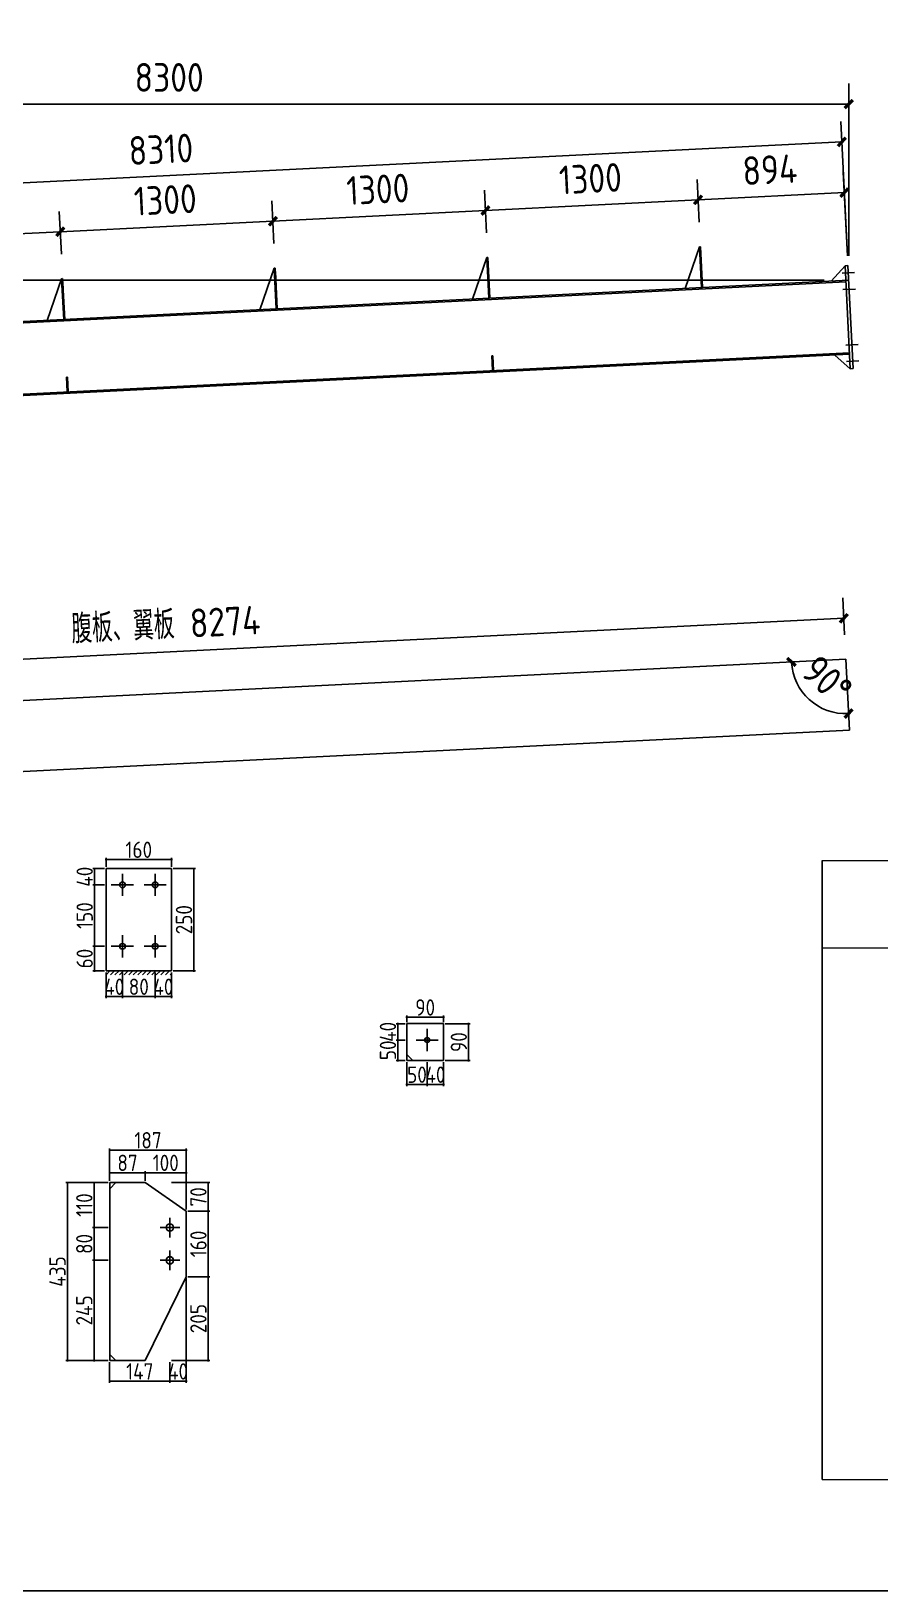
# Model space of a CAD drawing. Extents: x 102162 to 621267, y -39398 to 328893.
# Drawn here: x 422704 to 433070, y 254602 to 273649 of the extents above; entities that cross this region are included whole.
import ezdxf

# ---------------------------------------------------------------- set-up
doc = ezdxf.new("R2010")
doc.units = 0
doc.header["$LTSCALE"] = 1000
doc.header["$MEASUREMENT"] = 0
doc.layers.add('钢架', color=7, linetype='Continuous', lineweight=25)
doc.styles.get("Standard").update_dxf_attribs({"font": 'gbenor.shx', "bigfont": 'gbcbig.shx'})
doc.dimstyles.get("Standard").update_dxf_attribs({"dimscale": 100, "dimtxt": 3.5, "dimasz": 1, "dimexe": 2.5, "dimexo": 3, "dimgap": 1.5, "dimtad": 1, "dimdec": 0, "dimzin": 0, "dimdsep": 46, "dimtxsty": 'Standard', "dimblk": 'ARCHTICK', "dimcen": 0.09, "dimadec": 0, "dimazin": 0, "dimtfac": 1, "dimtdec": 0, "dimtix": 1, "dimtmove": 2, "dimatfit": 3, "dimfxl": 1, "dimtolj": 1, "dimtzin": 0, "dimarcsym": 0})

# ---------------------------------------------------------------- blocks, each defined once
blk = doc.blocks.new('_ArchTick')
at = {"color": 0, "linetype": 'ByBlock', "const_width": 0.4}
blk.add_lwpolyline([(-0.5, -0.5), (0.5, 0.5)], dxfattribs=at)
blk = doc.blocks.new('*D1694')
at = {"color": 0, "lineweight": -2}
for p, q in [((432390, 270607), (415031, 270607)), ((415281, 269777), (415281, 270607)), ((415790, 269777), (415031, 269777))]:
    blk.add_line(p, q, dxfattribs=at)
at = {"layer": 'Defpoints', "color": 0}
for p in [(415281, 270607), (432690, 270607), (416090, 269777)]:
    blk.add_point(p, dxfattribs=at)
at = {"color": 0, "lineweight": -2, "xscale": 100, "yscale": 100, "zscale": 100}
for p, rotation in [((415281, 270607), 90), ((415281, 269777), 270)]:
    blk.add_blockref('_ArchTick', p, dxfattribs=dict(at, rotation=rotation))
at = {"color": 0, "insert": (414956, 270192), "char_height": 350, "attachment_point": 5, "rotation": 90}
blk.add_mtext('\\A1;415', dxfattribs=at)
blk = doc.blocks.new('*D1663')
at = {"color": 0, "lineweight": -2}
for p, q in [((416090, 270077), (416090, 273010)), ((432690, 270907), (432690, 273010)), ((416090, 272760), (432690, 272760))]:
    blk.add_line(p, q, dxfattribs=at)
at = {"layer": 'Defpoints', "color": 0}
for p in [(432690, 272760), (432690, 270607), (416090, 269777)]:
    blk.add_point(p, dxfattribs=at)
at = {"color": 0, "lineweight": -2, "xscale": 100, "yscale": 100, "zscale": 100, "rotation": 180}
blk.add_blockref('_ArchTick', (416090, 272760), dxfattribs=at)
at = {"color": 0, "lineweight": -2, "xscale": 100, "yscale": 100, "zscale": 100}
blk.add_blockref('_ArchTick', (432690, 272760), dxfattribs=at)
at = {"color": 0, "insert": (424390, 273085), "char_height": 350, "attachment_point": 5}
blk.add_mtext('\\A1;8300', dxfattribs=at)
blk = doc.blocks.new('*D1664')
at = {"color": 0, "lineweight": -2}
for p, q in [((432675, 270906), (432593, 272547)), ((416006, 271467), (432606, 272297)), ((416075, 270076), (415993, 271717))]:
    blk.add_line(p, q, dxfattribs=at)
at = {"layer": 'Defpoints', "color": 0}
for p in [(432606, 272297), (432690, 270607), (416090, 269777)]:
    blk.add_point(p, dxfattribs=at)
at = {"color": 0, "lineweight": -2, "xscale": 100, "yscale": 100, "zscale": 100}
for p, rotation in [((432606, 272297), 2.862405226111732), ((416006, 271467), 182.8624052261118)]:
    blk.add_blockref('_ArchTick', p, dxfattribs=dict(at, rotation=rotation))
at = {"color": 0, "insert": (424289, 272207), "char_height": 350, "attachment_point": 5, "rotation": 2.8624}
blk.add_mtext('\\A1;8310', dxfattribs=at)
blk = doc.blocks.new('*D1697')
at = {"color": 0, "lineweight": -2}
for p, q in [((423073, 270927), (423047, 271449)), ((420477, 270797), (420451, 271319)), ((420463, 271070), (423060, 271200))]:
    blk.add_line(p, q, dxfattribs=at)
at = {"layer": 'Defpoints', "color": 0}
for p in [(423060, 271200), (420492, 270497), (423088, 270627)]:
    blk.add_point(p, dxfattribs=at)
at = {"color": 0, "lineweight": -2, "xscale": 100, "yscale": 100, "zscale": 100}
for p, rotation in [((423060, 271200), 2.862405226257479), ((420463, 271070), 182.8624052262575)]:
    blk.add_blockref('_ArchTick', p, dxfattribs=dict(at, rotation=rotation))
at = {"color": 0, "insert": (421745, 271459), "char_height": 350, "attachment_point": 5, "rotation": 2.8624}
blk.add_mtext('\\A1;1300', dxfattribs=at)
blk = doc.blocks.new('*D1698')
at = {"color": 0, "lineweight": -2}
for p, q in [((423073, 270927), (423047, 271449)), ((425670, 271057), (425644, 271579)), ((423060, 271200), (425657, 271329))]:
    blk.add_line(p, q, dxfattribs=at)
at = {"layer": 'Defpoints', "color": 0}
for p in [(425657, 271329), (425685, 270757), (423088, 270627)]:
    blk.add_point(p, dxfattribs=at)
at = {"color": 0, "lineweight": -2, "xscale": 100, "yscale": 100, "zscale": 100}
for p, rotation in [((423060, 271200), 182.8624052262575), ((425657, 271329), 2.862405226257479)]:
    blk.add_blockref('_ArchTick', p, dxfattribs=dict(at, rotation=rotation))
at = {"color": 0, "insert": (424342, 271589), "char_height": 350, "attachment_point": 5, "rotation": 2.8624}
blk.add_mtext('\\A1;1300', dxfattribs=at)
blk = doc.blocks.new('*D1699')
at = {"color": 0, "lineweight": -2}
for p, q in [((428267, 271186), (428241, 271709)), ((425670, 271057), (425644, 271579)), ((425657, 271329), (428253, 271459))]:
    blk.add_line(p, q, dxfattribs=at)
at = {"layer": 'Defpoints', "color": 0}
for p in [(428253, 271459), (428282, 270887), (425685, 270757)]:
    blk.add_point(p, dxfattribs=at)
at = {"color": 0, "lineweight": -2, "xscale": 100, "yscale": 100, "zscale": 100}
for p, rotation in [((428253, 271459), 2.862405226257479), ((425657, 271329), 182.8624052262575)]:
    blk.add_blockref('_ArchTick', p, dxfattribs=dict(at, rotation=rotation))
at = {"color": 0, "insert": (426939, 271719), "char_height": 350, "attachment_point": 5, "rotation": 2.8624}
blk.add_mtext('\\A1;1300', dxfattribs=at)
blk = doc.blocks.new('*D1700')
at = {"color": 0, "lineweight": -2}
for p, q in [((430864, 271316), (430838, 271839)), ((428267, 271186), (428241, 271709)), ((428253, 271459), (430850, 271589))]:
    blk.add_line(p, q, dxfattribs=at)
at = {"layer": 'Defpoints', "color": 0}
for p in [(430850, 271589), (428282, 270887), (430879, 271017)]:
    blk.add_point(p, dxfattribs=at)
at = {"color": 0, "lineweight": -2, "xscale": 100, "yscale": 100, "zscale": 100}
for p, rotation in [((430850, 271589), 2.862405226257479), ((428253, 271459), 182.8624052262575)]:
    blk.add_blockref('_ArchTick', p, dxfattribs=dict(at, rotation=rotation))
at = {"color": 0, "insert": (429535, 271849), "char_height": 350, "attachment_point": 5, "rotation": 2.8624}
blk.add_mtext('\\A1;1300', dxfattribs=at)
blk = doc.blocks.new('*D1701')
at = {"color": 0, "lineweight": -2}
for p, q in [((430864, 271316), (430838, 271839)), ((432675, 270906), (432624, 271928)), ((430850, 271589), (432637, 271678))]:
    blk.add_line(p, q, dxfattribs=at)
at = {"layer": 'Defpoints', "color": 0}
for p in [(432637, 271678), (430879, 271017), (432690, 270607)]:
    blk.add_point(p, dxfattribs=at)
at = {"color": 0, "lineweight": -2, "xscale": 100, "yscale": 100, "zscale": 100}
for p, rotation in [((430850, 271589), 182.8624052262575), ((432637, 271678), 2.862405226257479)]:
    blk.add_blockref('_ArchTick', p, dxfattribs=dict(at, rotation=rotation))
at = {"color": 0, "insert": (431727, 271958), "char_height": 350, "attachment_point": 5, "rotation": 2.8624}
blk.add_mtext('\\A1;894', dxfattribs=at)
blk = doc.blocks.new('*D1702')
at = {"color": 0, "lineweight": -2}
for p, q in [((432640, 266279), (432618, 266729)), ((416102, 265653), (432630, 266479)), ((416112, 265452), (416089, 265902))]:
    blk.add_line(p, q, dxfattribs=at)
at = {"layer": 'Defpoints', "color": 0}
for p in [(432630, 266479), (432655, 265979), (416127, 265153)]:
    blk.add_point(p, dxfattribs=at)
at = {"color": 0, "lineweight": -2, "xscale": 100, "yscale": 100, "zscale": 100}
for p, rotation in [((432630, 266479), 2.86240522611191), ((416102, 265653), 182.8624052261119)]:
    blk.add_blockref('_ArchTick', p, dxfattribs=dict(at, rotation=rotation))
at = {"color": 0, "insert": (424349, 266402), "char_height": 350, "attachment_point": 5, "rotation": 2.8624}
blk.add_mtext('\\A1;腹板、翼板 8274', dxfattribs=at)
blk = doc.blocks.new('*D1704')
at = {"color": 0, "lineweight": -2}
blk.add_arc((416127, 265153), 759, 272.8624, 2.8624, dxfattribs=at)
at = {"layer": 'Defpoints', "color": 0}
for p in [(432655, 265979), (416127, 265153), (416127, 265153), (416539, 264515), (416170, 264286)]:
    blk.add_point(p, dxfattribs=at)
at = {"color": 0, "lineweight": -2, "xscale": 100, "yscale": 100, "zscale": 100}
for p, rotation in [((416885, 265191), 92.86240522611183), ((416165, 264394), 182.8624052261123)]:
    blk.add_blockref('_ArchTick', p, dxfattribs=dict(at, rotation=rotation))
at = {"color": 0, "insert": (416449, 264861), "char_height": 350, "attachment_point": 5, "rotation": 47.8624}
blk.add_mtext('\\A1;90°', dxfattribs=at)
blk = doc.blocks.new('*D1705')
at = {"color": 0, "lineweight": -2}
blk.add_arc((432655, 265979), 665, 182.8624, 272.8624, dxfattribs=at)
at = {"layer": 'Defpoints', "color": 0}
for p in [(432655, 265979), (432655, 265979), (432096, 265618), (416127, 265153), (432698, 265112)]:
    blk.add_point(p, dxfattribs=at)
at = {"color": 0, "lineweight": -2, "xscale": 100, "yscale": 100, "zscale": 100}
for p, rotation in [((431991, 265946), 92.86240522611186), ((432688, 265315), 2.862405226109512)]:
    blk.add_blockref('_ArchTick', p, dxfattribs=dict(at, rotation=rotation))
at = {"color": 0, "insert": (432427, 265727), "char_height": 350, "attachment_point": 5, "rotation": 317.8624}
blk.add_mtext('\\A1;90°', dxfattribs=at)
blk = doc.blocks.new('*D1716')
at = {"color": 0, "lineweight": -2}
for p, q in [((427292, 261058), (427292, 260765)), ((427542, 261058), (427542, 260765)), ((427282, 260785), (427552, 260785))]:
    blk.add_line(p, q, dxfattribs=at)
at = {"layer": 'Defpoints', "color": 0}
for p in [(427292, 261078), (427542, 261078), (427542, 260785)]:
    blk.add_point(p, dxfattribs=at)
at = {"color": 0, "lineweight": -2, "xscale": 10, "yscale": 10, "zscale": 10, "rotation": 180}
blk.add_blockref('_ArchTick', (427292, 260785), dxfattribs=at)
at = {"color": 0, "lineweight": -2, "xscale": 10, "yscale": 10, "zscale": 10}
blk.add_blockref('_ArchTick', (427542, 260785), dxfattribs=at)
at = {"color": 0, "insert": (427417, 260905), "char_height": 200, "attachment_point": 5}
blk.add_mtext('\\A1;50', dxfattribs=at)
blk = doc.blocks.new('*D1717')
at = {"color": 0, "lineweight": -2}
for p, q in [((427542, 261058), (427542, 260765)), ((427742, 261058), (427742, 260765)), ((427542, 260785), (427532, 260785)), ((427542, 260785), (427742, 260785)), ((427742, 260785), (427752, 260785))]:
    blk.add_line(p, q, dxfattribs=at)
at = {"layer": 'Defpoints', "color": 0}
for p in [(427542, 261078), (427742, 261078), (427742, 260785)]:
    blk.add_point(p, dxfattribs=at)
at = {"color": 0, "lineweight": -2, "xscale": 10, "yscale": 10, "zscale": 10}
blk.add_blockref('_ArchTick', (427542, 260785), dxfattribs=at)
at = {"color": 0, "lineweight": -2, "xscale": 10, "yscale": 10, "zscale": 10, "rotation": 180}
blk.add_blockref('_ArchTick', (427742, 260785), dxfattribs=at)
at = {"color": 0, "insert": (427642, 260905), "char_height": 200, "attachment_point": 5}
blk.add_mtext('\\A1;40', dxfattribs=at)
blk = doc.blocks.new('*D1683')
at = {"color": 0, "lineweight": -2}
for p, q in [((427182, 261068), (427182, 261338)), ((427272, 261328), (427162, 261328)), ((427272, 261078), (427162, 261078))]:
    blk.add_line(p, q, dxfattribs=at)
at = {"layer": 'Defpoints', "color": 0}
for p in [(427182, 261328), (427292, 261328), (427292, 261078)]:
    blk.add_point(p, dxfattribs=at)
at = {"color": 0, "lineweight": -2, "xscale": 10, "yscale": 10, "zscale": 10}
for p, rotation in [((427182, 261328), 90), ((427182, 261078), 270)]:
    blk.add_blockref('_ArchTick', p, dxfattribs=dict(at, rotation=rotation))
at = {"color": 0, "insert": (427062, 261203), "char_height": 200, "attachment_point": 5, "rotation": 90}
blk.add_mtext('\\A1;50', dxfattribs=at)
blk = doc.blocks.new('*D1718')
at = {"color": 0, "lineweight": -2}
for p, q in [((427272, 261528), (427162, 261528)), ((427182, 261528), (427182, 261538)), ((427182, 261328), (427182, 261528)), ((427272, 261328), (427162, 261328)), ((427182, 261328), (427182, 261318))]:
    blk.add_line(p, q, dxfattribs=at)
at = {"layer": 'Defpoints', "color": 0}
for p in [(427182, 261528), (427292, 261528), (427292, 261328)]:
    blk.add_point(p, dxfattribs=at)
at = {"color": 0, "lineweight": -2, "xscale": 10, "yscale": 10, "zscale": 10}
for p, rotation in [((427182, 261528), 270), ((427182, 261328), 90)]:
    blk.add_blockref('_ArchTick', p, dxfattribs=dict(at, rotation=rotation))
at = {"color": 0, "insert": (427062, 261428), "char_height": 200, "attachment_point": 5, "rotation": 90}
blk.add_mtext('\\A1;40', dxfattribs=at)
blk = doc.blocks.new('*D1719')
at = {"color": 0, "lineweight": -2}
for p, q in [((427282, 261606), (427752, 261606)), ((427292, 261548), (427292, 261626)), ((427742, 261548), (427742, 261626))]:
    blk.add_line(p, q, dxfattribs=at)
at = {"layer": 'Defpoints', "color": 0}
for p in [(427292, 261528), (427742, 261606), (427742, 261528)]:
    blk.add_point(p, dxfattribs=at)
at = {"color": 0, "lineweight": -2, "xscale": 10, "yscale": 10, "zscale": 10, "rotation": 180}
blk.add_blockref('_ArchTick', (427292, 261606), dxfattribs=at)
at = {"color": 0, "lineweight": -2, "xscale": 10, "yscale": 10, "zscale": 10}
blk.add_blockref('_ArchTick', (427742, 261606), dxfattribs=at)
at = {"color": 0, "insert": (427517, 261726), "char_height": 200, "attachment_point": 5}
blk.add_mtext('\\A1;90', dxfattribs=at)
blk = doc.blocks.new('*D1720')
at = {"color": 0, "lineweight": -2}
for p, q in [((427762, 261528), (428068, 261528)), ((428048, 261068), (428048, 261538)), ((427762, 261078), (428068, 261078))]:
    blk.add_line(p, q, dxfattribs=at)
at = {"layer": 'Defpoints', "color": 0}
for p in [(427742, 261528), (428048, 261528), (427742, 261078)]:
    blk.add_point(p, dxfattribs=at)
at = {"color": 0, "lineweight": -2, "xscale": 10, "yscale": 10, "zscale": 10}
for p, rotation in [((428048, 261528), 90), ((428048, 261078), 270)]:
    blk.add_blockref('_ArchTick', p, dxfattribs=dict(at, rotation=rotation))
at = {"color": 0, "insert": (427928, 261303), "char_height": 200, "attachment_point": 5, "rotation": 90}
blk.add_mtext('\\A1;90', dxfattribs=at)
blk = doc.blocks.new('*D1721')
at = {"color": 0, "lineweight": -2}
for p, q in [((423619, 262153), (423619, 261839)), ((423819, 262153), (423819, 261839)), ((423619, 261859), (423609, 261859)), ((423619, 261859), (423819, 261859)), ((423819, 261859), (423829, 261859))]:
    blk.add_line(p, q, dxfattribs=at)
at = {"layer": 'Defpoints', "color": 0}
for p in [(423619, 262173), (423819, 262173), (423819, 261859)]:
    blk.add_point(p, dxfattribs=at)
at = {"color": 0, "lineweight": -2, "xscale": 10, "yscale": 10, "zscale": 10}
blk.add_blockref('_ArchTick', (423619, 261859), dxfattribs=at)
at = {"color": 0, "lineweight": -2, "xscale": 10, "yscale": 10, "zscale": 10, "rotation": 180}
blk.add_blockref('_ArchTick', (423819, 261859), dxfattribs=at)
at = {"color": 0, "insert": (423719, 261979), "char_height": 200, "attachment_point": 5}
blk.add_mtext('\\A1;40', dxfattribs=at)
blk = doc.blocks.new('*D1684')
at = {"color": 0, "lineweight": -2}
for p, q in [((423819, 262153), (423819, 261839)), ((424219, 262153), (424219, 261839)), ((423809, 261859), (424229, 261859))]:
    blk.add_line(p, q, dxfattribs=at)
at = {"layer": 'Defpoints', "color": 0}
for p in [(423819, 262173), (424219, 262173), (424219, 261859)]:
    blk.add_point(p, dxfattribs=at)
at = {"color": 0, "lineweight": -2, "xscale": 10, "yscale": 10, "zscale": 10, "rotation": 180}
blk.add_blockref('_ArchTick', (423819, 261859), dxfattribs=at)
at = {"color": 0, "lineweight": -2, "xscale": 10, "yscale": 10, "zscale": 10}
blk.add_blockref('_ArchTick', (424219, 261859), dxfattribs=at)
at = {"color": 0, "insert": (424019, 261979), "char_height": 200, "attachment_point": 5}
blk.add_mtext('\\A1;80', dxfattribs=at)
blk = doc.blocks.new('*D1685')
at = {"color": 0, "lineweight": -2}
for p, q in [((424219, 262153), (424219, 261839)), ((424419, 262153), (424419, 261839)), ((424219, 261859), (424209, 261859)), ((424219, 261859), (424419, 261859)), ((424419, 261859), (424429, 261859))]:
    blk.add_line(p, q, dxfattribs=at)
at = {"layer": 'Defpoints', "color": 0}
for p in [(424219, 262173), (424419, 262173), (424419, 261859)]:
    blk.add_point(p, dxfattribs=at)
at = {"color": 0, "lineweight": -2, "xscale": 10, "yscale": 10, "zscale": 10}
blk.add_blockref('_ArchTick', (424219, 261859), dxfattribs=at)
at = {"color": 0, "lineweight": -2, "xscale": 10, "yscale": 10, "zscale": 10, "rotation": 180}
blk.add_blockref('_ArchTick', (424419, 261859), dxfattribs=at)
at = {"color": 0, "insert": (424319, 261979), "char_height": 200, "attachment_point": 5}
blk.add_mtext('\\A1;40', dxfattribs=at)
blk = doc.blocks.new('*D1686')
at = {"color": 0, "lineweight": -2}
for p, q in [((423478, 262163), (423478, 262483)), ((423599, 262473), (423458, 262473)), ((423599, 262173), (423458, 262173))]:
    blk.add_line(p, q, dxfattribs=at)
at = {"layer": 'Defpoints', "color": 0}
for p in [(423478, 262473), (423619, 262473), (423619, 262173)]:
    blk.add_point(p, dxfattribs=at)
at = {"color": 0, "lineweight": -2, "xscale": 10, "yscale": 10, "zscale": 10}
for p, rotation in [((423478, 262473), 90), ((423478, 262173), 270)]:
    blk.add_blockref('_ArchTick', p, dxfattribs=dict(at, rotation=rotation))
at = {"color": 0, "insert": (423358, 262323), "char_height": 200, "attachment_point": 5, "rotation": 90}
blk.add_mtext('\\A1;60', dxfattribs=at)
blk = doc.blocks.new('*D1687')
at = {"color": 0, "lineweight": -2}
for p, q in [((423599, 263223), (423458, 263223)), ((423478, 262463), (423478, 263233)), ((423599, 262473), (423458, 262473))]:
    blk.add_line(p, q, dxfattribs=at)
at = {"layer": 'Defpoints', "color": 0}
for p in [(423478, 263223), (423619, 263223), (423619, 262473)]:
    blk.add_point(p, dxfattribs=at)
at = {"color": 0, "lineweight": -2, "xscale": 10, "yscale": 10, "zscale": 10}
for p, rotation in [((423478, 263223), 90), ((423478, 262473), 270)]:
    blk.add_blockref('_ArchTick', p, dxfattribs=dict(at, rotation=rotation))
at = {"color": 0, "insert": (423358, 262848), "char_height": 200, "attachment_point": 5, "rotation": 90}
blk.add_mtext('\\A1;150', dxfattribs=at)
blk = doc.blocks.new('*D1722')
at = {"color": 0, "lineweight": -2}
for p, q in [((423478, 263423), (423478, 263433)), ((423599, 263423), (423458, 263423)), ((423478, 263223), (423478, 263423)), ((423599, 263223), (423458, 263223)), ((423478, 263223), (423478, 263213))]:
    blk.add_line(p, q, dxfattribs=at)
at = {"layer": 'Defpoints', "color": 0}
for p in [(423478, 263423), (423619, 263423), (423619, 263223)]:
    blk.add_point(p, dxfattribs=at)
at = {"color": 0, "lineweight": -2, "xscale": 10, "yscale": 10, "zscale": 10}
for p, rotation in [((423478, 263423), 270), ((423478, 263223), 90)]:
    blk.add_blockref('_ArchTick', p, dxfattribs=dict(at, rotation=rotation))
at = {"color": 0, "insert": (423358, 263323), "char_height": 200, "attachment_point": 5, "rotation": 90}
blk.add_mtext('\\A1;40', dxfattribs=at)
blk = doc.blocks.new('*D1723')
at = {"color": 0, "lineweight": -2}
for p, q in [((424429, 263532), (423609, 263532)), ((423619, 263443), (423619, 263552)), ((424419, 263443), (424419, 263552))]:
    blk.add_line(p, q, dxfattribs=at)
at = {"layer": 'Defpoints', "color": 0}
for p in [(423619, 263532), (423619, 263423), (424419, 263423)]:
    blk.add_point(p, dxfattribs=at)
at = {"color": 0, "lineweight": -2, "xscale": 10, "yscale": 10, "zscale": 10, "rotation": 180}
blk.add_blockref('_ArchTick', (423619, 263532), dxfattribs=at)
at = {"color": 0, "lineweight": -2, "xscale": 10, "yscale": 10, "zscale": 10}
blk.add_blockref('_ArchTick', (424419, 263532), dxfattribs=at)
at = {"color": 0, "insert": (424019, 263652), "char_height": 200, "attachment_point": 5}
blk.add_mtext('\\A1;160', dxfattribs=at)
blk = doc.blocks.new('*D1688')
at = {"color": 0, "lineweight": -2}
for p, q in [((424691, 263433), (424691, 262163)), ((424439, 263423), (424711, 263423)), ((424439, 262173), (424711, 262173))]:
    blk.add_line(p, q, dxfattribs=at)
at = {"layer": 'Defpoints', "color": 0}
for p in [(424419, 263423), (424419, 262173), (424691, 262173)]:
    blk.add_point(p, dxfattribs=at)
at = {"color": 0, "lineweight": -2, "xscale": 10, "yscale": 10, "zscale": 10}
for p, rotation in [((424691, 263423), 90), ((424691, 262173), 270)]:
    blk.add_blockref('_ArchTick', p, dxfattribs=dict(at, rotation=rotation))
at = {"color": 0, "insert": (424571, 262798), "char_height": 200, "attachment_point": 5, "rotation": 90}
blk.add_mtext('\\A1;250', dxfattribs=at)
blk = doc.blocks.new('*D1689')
at = {"color": 0, "lineweight": -2}
for p, q in [((423643, 259588), (423453, 259588)), ((423473, 259598), (423473, 259028)), ((423643, 259038), (423453, 259038))]:
    blk.add_line(p, q, dxfattribs=at)
at = {"layer": 'Defpoints', "color": 0}
for p in [(423663, 259588), (423473, 259038), (423663, 259038)]:
    blk.add_point(p, dxfattribs=at)
at = {"color": 0, "lineweight": -2, "xscale": 10, "yscale": 10, "zscale": 10}
for p, rotation in [((423473, 259588), 90), ((423473, 259038), 270)]:
    blk.add_blockref('_ArchTick', p, dxfattribs=dict(at, rotation=rotation))
at = {"color": 0, "insert": (423353, 259313), "char_height": 200, "attachment_point": 5, "rotation": 90}
blk.add_mtext('\\A1;110', dxfattribs=at)
blk = doc.blocks.new('*D1656')
at = {"color": 0, "lineweight": -2}
for p, q in [((423473, 259048), (423473, 258628)), ((423643, 259038), (423453, 259038)), ((423643, 258638), (423453, 258638))]:
    blk.add_line(p, q, dxfattribs=at)
at = {"layer": 'Defpoints', "color": 0}
for p in [(423663, 259038), (423473, 258638), (423663, 258638)]:
    blk.add_point(p, dxfattribs=at)
at = {"color": 0, "lineweight": -2, "xscale": 10, "yscale": 10, "zscale": 10}
for p, rotation in [((423473, 259038), 90), ((423473, 258638), 270)]:
    blk.add_blockref('_ArchTick', p, dxfattribs=dict(at, rotation=rotation))
at = {"color": 0, "insert": (423353, 258838), "char_height": 200, "attachment_point": 5, "rotation": 90}
blk.add_mtext('\\A1;80', dxfattribs=at)
blk = doc.blocks.new('*D1690')
at = {"color": 0, "lineweight": -2}
for p, q in [((423643, 258638), (423453, 258638)), ((423473, 258648), (423473, 257403)), ((423643, 257413), (423453, 257413))]:
    blk.add_line(p, q, dxfattribs=at)
at = {"layer": 'Defpoints', "color": 0}
for p in [(423663, 258638), (423473, 257413), (423663, 257413)]:
    blk.add_point(p, dxfattribs=at)
at = {"color": 0, "lineweight": -2, "xscale": 10, "yscale": 10, "zscale": 10}
for p, rotation in [((423473, 258638), 90), ((423473, 257413), 270)]:
    blk.add_blockref('_ArchTick', p, dxfattribs=dict(at, rotation=rotation))
at = {"color": 0, "insert": (423353, 258026), "char_height": 200, "attachment_point": 5, "rotation": 90}
blk.add_mtext('\\A1;245', dxfattribs=at)
blk = doc.blocks.new('*D1657')
at = {"color": 0, "lineweight": -2}
for p, q in [((423663, 257393), (423663, 257141)), ((424398, 257393), (424398, 257141)), ((423653, 257161), (424408, 257161))]:
    blk.add_line(p, q, dxfattribs=at)
at = {"layer": 'Defpoints', "color": 0}
for p in [(423663, 257413), (424398, 257413), (424398, 257161)]:
    blk.add_point(p, dxfattribs=at)
at = {"color": 0, "lineweight": -2, "xscale": 10, "yscale": 10, "zscale": 10, "rotation": 180}
blk.add_blockref('_ArchTick', (423663, 257161), dxfattribs=at)
at = {"color": 0, "lineweight": -2, "xscale": 10, "yscale": 10, "zscale": 10}
blk.add_blockref('_ArchTick', (424398, 257161), dxfattribs=at)
at = {"color": 0, "insert": (424031, 257281), "char_height": 200, "attachment_point": 5}
blk.add_mtext('\\A1;147', dxfattribs=at)
blk = doc.blocks.new('*D1691')
at = {"color": 0, "lineweight": -2}
for p, q in [((424598, 258418), (424598, 257141)), ((424398, 257393), (424398, 257141)), ((424398, 257161), (424388, 257161)), ((424398, 257161), (424598, 257161)), ((424598, 257161), (424608, 257161))]:
    blk.add_line(p, q, dxfattribs=at)
at = {"layer": 'Defpoints', "color": 0}
for p in [(424598, 258438), (424398, 257413), (424598, 257161)]:
    blk.add_point(p, dxfattribs=at)
at = {"color": 0, "lineweight": -2, "xscale": 10, "yscale": 10, "zscale": 10}
blk.add_blockref('_ArchTick', (424398, 257161), dxfattribs=at)
at = {"color": 0, "lineweight": -2, "xscale": 10, "yscale": 10, "zscale": 10, "rotation": 180}
blk.add_blockref('_ArchTick', (424598, 257161), dxfattribs=at)
at = {"color": 0, "insert": (424498, 257281), "char_height": 200, "attachment_point": 5}
blk.add_mtext('\\A1;40', dxfattribs=at)
blk = doc.blocks.new('*D1692')
at = {"color": 0, "lineweight": -2}
for p, q in [((423643, 259588), (423126, 259588)), ((423146, 257403), (423146, 259598)), ((423643, 257413), (423126, 257413))]:
    blk.add_line(p, q, dxfattribs=at)
at = {"layer": 'Defpoints', "color": 0}
for p in [(423146, 259588), (423663, 259588), (423663, 257413)]:
    blk.add_point(p, dxfattribs=at)
at = {"color": 0, "lineweight": -2, "xscale": 10, "yscale": 10, "zscale": 10}
for p, rotation in [((423146, 259588), 90), ((423146, 257413), 270)]:
    blk.add_blockref('_ArchTick', p, dxfattribs=dict(at, rotation=rotation))
at = {"color": 0, "insert": (423026, 258501), "char_height": 200, "attachment_point": 5, "rotation": 90}
blk.add_mtext('\\A1;435', dxfattribs=at)
blk = doc.blocks.new('*D1658')
at = {"color": 0, "lineweight": -2}
for p, q in [((424618, 259238), (424887, 259238)), ((424867, 259248), (424867, 258428)), ((424618, 258438), (424887, 258438))]:
    blk.add_line(p, q, dxfattribs=at)
at = {"layer": 'Defpoints', "color": 0}
for p in [(424598, 259238), (424598, 258438), (424867, 258438)]:
    blk.add_point(p, dxfattribs=at)
at = {"color": 0, "lineweight": -2, "xscale": 10, "yscale": 10, "zscale": 10}
for p, rotation in [((424867, 259238), 90), ((424867, 258438), 270)]:
    blk.add_blockref('_ArchTick', p, dxfattribs=dict(at, rotation=rotation))
at = {"color": 0, "insert": (424747, 258838), "char_height": 200, "attachment_point": 5, "rotation": 90}
blk.add_mtext('\\A1;160', dxfattribs=at)
blk = doc.blocks.new('*D1659')
at = {"color": 0, "lineweight": -2}
for p, q in [((424618, 258438), (424887, 258438)), ((424867, 258448), (424867, 257403)), ((424418, 257413), (424887, 257413))]:
    blk.add_line(p, q, dxfattribs=at)
at = {"layer": 'Defpoints', "color": 0}
for p in [(424598, 258438), (424398, 257413), (424867, 257413)]:
    blk.add_point(p, dxfattribs=at)
at = {"color": 0, "lineweight": -2, "xscale": 10, "yscale": 10, "zscale": 10}
for p, rotation in [((424867, 258438), 90), ((424867, 257413), 270)]:
    blk.add_blockref('_ArchTick', p, dxfattribs=dict(at, rotation=rotation))
at = {"color": 0, "insert": (424747, 257926), "char_height": 200, "attachment_point": 5, "rotation": 90}
blk.add_mtext('\\A1;205', dxfattribs=at)
blk = doc.blocks.new('*D1660')
at = {"color": 0, "lineweight": -2}
for p, q in [((424418, 259588), (424887, 259588)), ((424867, 259598), (424867, 259228)), ((424618, 259238), (424887, 259238))]:
    blk.add_line(p, q, dxfattribs=at)
at = {"layer": 'Defpoints', "color": 0}
for p in [(424398, 259588), (424598, 259238), (424867, 259238)]:
    blk.add_point(p, dxfattribs=at)
at = {"color": 0, "lineweight": -2, "xscale": 10, "yscale": 10, "zscale": 10}
for p, rotation in [((424867, 259588), 90), ((424867, 259238), 270)]:
    blk.add_blockref('_ArchTick', p, dxfattribs=dict(at, rotation=rotation))
at = {"color": 0, "insert": (424747, 259413), "char_height": 200, "attachment_point": 5, "rotation": 90}
blk.add_mtext('\\A1;70', dxfattribs=at)
blk = doc.blocks.new('*D1693')
at = {"color": 0, "lineweight": -2}
for p, q in [((424088, 259708), (424608, 259708)), ((424098, 259608), (424098, 259728)), ((424598, 259258), (424598, 259728))]:
    blk.add_line(p, q, dxfattribs=at)
at = {"layer": 'Defpoints', "color": 0}
for p in [(424598, 259708), (424098, 259588), (424598, 259238)]:
    blk.add_point(p, dxfattribs=at)
at = {"color": 0, "lineweight": -2, "xscale": 10, "yscale": 10, "zscale": 10, "rotation": 180}
blk.add_blockref('_ArchTick', (424098, 259708), dxfattribs=at)
at = {"color": 0, "lineweight": -2, "xscale": 10, "yscale": 10, "zscale": 10}
blk.add_blockref('_ArchTick', (424598, 259708), dxfattribs=at)
at = {"color": 0, "insert": (424348, 259828), "char_height": 200, "attachment_point": 5}
blk.add_mtext('\\A1;100', dxfattribs=at)
blk = doc.blocks.new('*D1661')
at = {"color": 0, "lineweight": -2}
for p, q in [((423663, 259608), (423663, 260004)), ((424598, 259258), (424598, 260004)), ((423653, 259984), (424608, 259984))]:
    blk.add_line(p, q, dxfattribs=at)
at = {"layer": 'Defpoints', "color": 0}
for p in [(424598, 259984), (423663, 259588), (424598, 259238)]:
    blk.add_point(p, dxfattribs=at)
at = {"color": 0, "lineweight": -2, "xscale": 10, "yscale": 10, "zscale": 10, "rotation": 180}
blk.add_blockref('_ArchTick', (423663, 259984), dxfattribs=at)
at = {"color": 0, "lineweight": -2, "xscale": 10, "yscale": 10, "zscale": 10}
blk.add_blockref('_ArchTick', (424598, 259984), dxfattribs=at)
at = {"color": 0, "insert": (424131, 260104), "char_height": 200, "attachment_point": 5}
blk.add_mtext('\\A1;187', dxfattribs=at)
blk = doc.blocks.new('*D1662')
at = {"color": 0, "lineweight": -2}
for p, q in [((423653, 259708), (424108, 259708)), ((423663, 259608), (423663, 259728)), ((424098, 259608), (424098, 259728))]:
    blk.add_line(p, q, dxfattribs=at)
at = {"layer": 'Defpoints', "color": 0}
for p in [(424098, 259708), (423663, 259588), (424098, 259588)]:
    blk.add_point(p, dxfattribs=at)
at = {"color": 0, "lineweight": -2, "xscale": 10, "yscale": 10, "zscale": 10, "rotation": 180}
blk.add_blockref('_ArchTick', (423663, 259708), dxfattribs=at)
at = {"color": 0, "lineweight": -2, "xscale": 10, "yscale": 10, "zscale": 10}
blk.add_blockref('_ArchTick', (424098, 259708), dxfattribs=at)
at = {"color": 0, "insert": (423881, 259828), "char_height": 200, "attachment_point": 5}
blk.add_mtext('\\A1;87', dxfattribs=at)

msp = doc.modelspace()

# ---------------------------------------------------------------- hatches: boundary and pattern name
h = msp.add_hatch()
h.set_pattern_fill('ANSI31', color=2, scale=25, style=0)
h.set_pattern_definition([(45, (-782843.29, -226083.572), (-28.0633004, 28.0633004), [])])
h.paths.add_polyline_path([(424418.6, 262172.9), (424392.9, 262172.9), (424418.6, 262139.6)], flags=17)
h.paths.add_polyline_path([(424392.9, 262172.9), (423618.6, 262172.9), (423618.6, 262122.9), (424418.6, 262122.9), (424418.6, 262139.6)])

# ---------------------------------------------------------------- linework, layer by layer
at = {"color": 2}
for p, q in [((428095.1, 270376.8), (428269.9, 270886.2)), ((428269.9, 270886.2), (428281.9, 270886.8)), ((428294.9, 270386.8), (428269.9, 270886.2)), ((428306.9, 270387.4), (428281.9, 270886.8)), ((430691.9, 270506.7), (430866.7, 271016)), ((430866.7, 271016), (430878.6, 271016.6)), ((430891.6, 270516.7), (430866.7, 271016)), ((430903.6, 270517.3), (430878.6, 271016.6)), ((430880.8, 270973.6), (430903.6, 270517.3)), ((425498.4, 270247), (425673.2, 270756.4)), ((425673.2, 270756.4), (425685.1, 270757)), ((425698.1, 270257), (425673.2, 270756.4)), ((425710.1, 270257.6), (425685.1, 270757)), ((425687.3, 270713.9), (425710.1, 270257.6)), ((428284, 270843.7), (428306.9, 270387.4)), ((432645.2, 270784.6), (432474.4, 270595.8)), ((432609.7, 270692.7), (432761.6, 270700.3)), ((432645.2, 270784.6), (432681.2, 270786.4)), ((432708.1, 269526.1), (432645.2, 270784.6)), ((432744.1, 269527.9), (432681.2, 270786.4)), ((422901.6, 270117.2), (423076.4, 270626.5)), ((423076.4, 270626.5), (423088.4, 270627.1)), ((423101.4, 270126.6), (423076.4, 270626.5)), ((423113.4, 270126.6), (423088.4, 270627.1)), ((423090.5, 270584.1), (423113.3, 270127.8)), ((432619.7, 270492.9), (432771.5, 270500.5)), ((432653.7, 269813.8), (432805.5, 269821.4)), ((428342, 269684.3), (428330, 269683.7)), ((428339, 269503.9), (428330, 269683.7)), ((428351, 269504.5), (428342, 269684.3)), ((432708.1, 269526.1), (432519.4, 269692.6)), ((432663.7, 269614), (432815.5, 269621.6)), ((432708.1, 269526.1), (432744.1, 269527.9)), ((423148.5, 269424.6), (423136.5, 269424)), ((423145.5, 269244.3), (423136.5, 269424)), ((423157.5, 269244.9), (423148.5, 269424.6)), ((428351, 269504.5), (428339, 269503.9)), ((423157.5, 269244.9), (423145.5, 269244.3)), ((432698.3, 265112.2), (432655, 265979.1)), ((423618.6, 263422.9), (423618.6, 262172.9)), ((424418.6, 263422.9), (423618.6, 263422.9)), ((423818.6, 263357.9), (423818.6, 263087.9)), ((424218.6, 263357.9), (424218.6, 263087.9)), ((424418.6, 262172.9), (424418.6, 263422.9)), ((423953.3, 263222.9), (423683.3, 263222.9)), ((424353.3, 263222.9), (424083.3, 263222.9)), ((423818.6, 262607.9), (423818.6, 262337.9)), ((424218.6, 262607.9), (424218.6, 262337.9)), ((423953.3, 262472.9), (423683.3, 262472.9)), ((424353.3, 262472.9), (424083.3, 262472.9)), ((423618.6, 262172.9), (424418.6, 262172.9)), ((427291.6, 261528.4), (427291.6, 261078.4)), ((427741.6, 261528.4), (427291.6, 261528.4)), ((427741.6, 261078.4), (427741.6, 261528.4)), ((427541.6, 261463.4), (427541.6, 261193.4)), ((427291.6, 261153.4), (427366.6, 261078.4)), ((427676.3, 261328.4), (427406.3, 261328.4)), ((427291.6, 261078.4), (427741.6, 261078.4)), ((423663.1, 259588), (423663.1, 257413)), ((423663.1, 259588), (424098.1, 259588)), ((423738.1, 259588), (423663.1, 259513)), ((424598.1, 259238), (424598.1, 258438)), ((424398.1, 258918), (424398.1, 259158)), ((424518.1, 259038), (424278.1, 259038)), ((424398.1, 258518), (424398.1, 258758)), ((424518.1, 258638), (424278.1, 258638)), ((423663.1, 257488), (423738.1, 257413)), ((424098.1, 257413), (423663.1, 257413))]:
    msp.add_line(p, q, dxfattribs=at)
for p, q in [((432690.1, 270606.6), (416090.1, 269776.6)), ((432655, 270588.8), (416126.9, 269762.4)), ((432698.3, 269721.9), (416170.2, 268895.5)), ((432699.1, 269705.9), (416171, 268879.5)), ((432655, 265979.1), (416126.9, 265152.7)), ((432698.3, 265112.2), (416170.2, 264285.8)), ((424098.1, 259588), (424598.1, 259238)), ((424098.1, 257413), (424598.1, 258438))]:
    msp.add_line(p, q)
at = {"color": 1}
msp.add_line((432365.3, 263520.5), (432365.3, 255962), dxfattribs=at)
msp.add_lwpolyline([(414011.7, 275601.7), (443711.7, 275601.7), (443711.7, 254601.7), (414011.7, 254601.7)], close=True)
at = {"color": 2}
for centre, radius in [((423818.6, 263222.9), 35), ((424218.6, 263222.9), 35), ((423818.6, 262472.9), 35), ((424218.6, 262472.9), 35), ((427541.6, 261328.4), 30), ((424398.1, 259038), 45), ((424398.1, 258638), 45)]:
    msp.add_circle(centre, radius, dxfattribs=at)
at = {"layer": '钢架', "lineweight": 13}
for p, q in [((432365.3, 263520.5), (442220.8, 263520.5)), ((432365.3, 262452.6), (442220.8, 262452.6)), ((432365.3, 255962), (442220.8, 255962))]:
    msp.add_line(p, q, dxfattribs=at)

# ---------------------------------------------------------------- dimensions: what is measured, and where the dimension line sits
at = {"color": 3}
dim = msp.add_linear_dim(base=(432690.1, 272759.9), p1=(416090.1, 269776.6), p2=(432690.1, 270606.6), dimstyle='Standard', override={"dimlfac": 0.5}, dxfattribs=at)
dim.commit()
dim.dimension.update_dxf_attribs({"geometry": '*D1663', "text_midpoint": (424390.1, 273084.9)})
dim = msp.add_aligned_dim(p1=(416090.1, 269776.6), p2=(432690.1, 270606.6), distance=1692.6, dimstyle='Standard', override={"dimlfac": 0.5}, dxfattribs=at)
dim.commit()
dim.dimension.update_dxf_attribs({"geometry": '*D1664', "text_midpoint": (424289.4, 272206.7)})
for base, p1, p2, angle, picture, middle in [((432636.5, 271678.5), (430878.6, 271016.6), (432690.1, 270606.6), 182.86241, '*D1701', (431727.1, 271958.4)), ((430850, 271589.2), (428281.9, 270886.8), (430878.6, 271016.6), 182.86241, '*D1700', (429535.4, 271848.8)), ((425656.5, 271329.5), (423088.4, 270627.1), (425685.1, 270757), 182.86241, '*D1698', (424341.9, 271589.2)), ((428253.3, 271459.3), (425685.1, 270757), (428281.9, 270886.8), 182.86241, '*D1699', (426938.7, 271719)), ((423059.8, 271199.6), (420491.6, 270497.3), (423088.4, 270627.1), 182.86241, '*D1697', (421745.1, 271459.3)), ((415281.4, 270606.6), (416090.1, 269776.6), (432690.1, 270606.6), 90, '*D1694', (414956.4, 270191.6))]:
    dim = msp.add_linear_dim(base=base, p1=p1, p2=p2, angle=angle, dimstyle='Standard', override={"dimlfac": 0.5}, dxfattribs=at)
    dim.commit()
    dim.dimension.update_dxf_attribs({"geometry": picture, "text_midpoint": middle})
dim = msp.add_aligned_dim(p1=(416126.9, 265152.7), p2=(432655, 265979.1), distance=500.4, text='腹板、翼板 8274', dimstyle='Standard', override={"dimlfac": 0.5}, dxfattribs=at)
dim.commit()
dim.dimension.update_dxf_attribs({"geometry": '*D1702', "text_midpoint": (424349.1, 266401.9)})
for base, line1, picture, middle in [((432096.3, 265618.2), ((432698.3, 265112.2), (432655, 265979.1)), '*D1705', (432426.8, 265726.9)), ((416538.9, 264514.9), ((416170.2, 264285.8), (416126.9, 265152.7)), '*D1704', (416449, 264861.3))]:
    dim = msp.add_angular_dim_2l(base=base, line1=line1, line2=((432655, 265979.1), (416126.9, 265152.7)), dimstyle='Standard')
    dim.commit()
    dim.dimension.update_dxf_attribs({"geometry": picture, "text_midpoint": middle})
at = {"color": 4}
for p1, p2, distance, picture, middle in [((424418.6, 263422.9), (423618.6, 263422.9), -109, '*D1723', (424018.6, 263651.9)), ((424418.6, 263422.9), (424418.6, 262172.9), 272, '*D1688', (424570.5, 262797.9)), ((427291.6, 261528.4), (427741.6, 261528.4), 78, '*D1719', (427516.6, 261726.5)), ((427741.6, 261078.4), (427741.6, 261528.4), -306.6, '*D1720', (427928.2, 261303.4)), ((423663.1, 257413), (423663.1, 259588), 516.8, '*D1692', (423026.3, 258500.5))]:
    dim = msp.add_aligned_dim(p1=p1, p2=p2, distance=distance, dimstyle='Standard', override={"dimtxt": 2, "dimasz": 0.1, "dimexe": 0.2, "dimexo": 0.2, "dimgap": 0.2, "dimlfac": 0.2, "dimdle": 0.1}, dxfattribs=at)
    dim.commit()
    dim.dimension.update_dxf_attribs({"geometry": picture, "text_midpoint": middle})
for base, p1, p2, picture, middle in [((423478.1, 263422.9), (423618.6, 263222.9), (423618.6, 263422.9), '*D1722', (423358.1, 263322.9)), ((423478.1, 263222.9), (423618.6, 262472.9), (423618.6, 263222.9), '*D1687', (423358.1, 262847.9)), ((423478.1, 262472.9), (423618.6, 262172.9), (423618.6, 262472.9), '*D1686', (423358.1, 262322.9)), ((427182, 261528.4), (427291.6, 261328.4), (427291.6, 261528.4), '*D1718', (427062, 261428.4)), ((427182, 261328.4), (427291.6, 261078.4), (427291.6, 261328.4), '*D1683', (427062, 261203.4)), ((423472.7, 259038), (423663.1, 259588), (423663.1, 259038), '*D1689', (423352.7, 259313)), ((424866.9, 259238), (424398.1, 259588), (424598.1, 259238), '*D1660', (424746.9, 259413)), ((424866.9, 258438), (424598.1, 259238), (424598.1, 258438), '*D1658', (424746.9, 258838)), ((423472.7, 258638), (423663.1, 259038), (423663.1, 258638), '*D1656', (423352.7, 258838)), ((423472.7, 257413), (423663.1, 258638), (423663.1, 257413), '*D1690', (423352.7, 258025.5)), ((424866.9, 257413), (424598.1, 258438), (424398.1, 257413), '*D1659', (424746.9, 257925.5))]:
    dim = msp.add_linear_dim(base=base, p1=p1, p2=p2, angle=90, dimstyle='Standard', override={"dimtxt": 2, "dimasz": 0.1, "dimexe": 0.2, "dimexo": 0.2, "dimgap": 0.2, "dimlfac": 0.2, "dimdle": 0.1}, dxfattribs=at)
    dim.commit()
    dim.dimension.update_dxf_attribs({"geometry": picture, "text_midpoint": middle})
for base, p1, p2, picture, middle in [((423818.6, 261859.3), (423618.6, 262172.9), (423818.6, 262172.9), '*D1721', (423718.6, 261979.3)), ((424218.6, 261859.3), (423818.6, 262172.9), (424218.6, 262172.9), '*D1684', (424018.6, 261979.3)), ((424418.6, 261859.3), (424218.6, 262172.9), (424418.6, 262172.9), '*D1685', (424318.6, 261979.3)), ((427541.6, 260784.6), (427291.6, 261078.4), (427541.6, 261078.4), '*D1716', (427416.6, 260904.6)), ((427741.6, 260784.6), (427541.6, 261078.4), (427741.6, 261078.4), '*D1717', (427641.6, 260904.6)), ((424598.1, 259984.4), (423663.1, 259588), (424598.1, 259238), '*D1661', (424130.6, 260104.4)), ((424098.1, 259707.9), (423663.1, 259588), (424098.1, 259588), '*D1662', (423880.6, 259827.9)), ((424598.1, 259707.9), (424098.1, 259588), (424598.1, 259238), '*D1693', (424348.1, 259827.9)), ((424598.1, 257161.2), (424398.1, 257413), (424598.1, 258438), '*D1691', (424498.1, 257281.2)), ((424398.1, 257161.2), (423663.1, 257413), (424398.1, 257413), '*D1657', (424030.6, 257281.2))]:
    dim = msp.add_linear_dim(base=base, p1=p1, p2=p2, dimstyle='Standard', override={"dimtxt": 2, "dimasz": 0.1, "dimexe": 0.2, "dimexo": 0.2, "dimgap": 0.2, "dimlfac": 0.2, "dimdle": 0.1}, dxfattribs=at)
    dim.commit()
    dim.dimension.update_dxf_attribs({"geometry": picture, "text_midpoint": middle})

doc.saveas('drawing.dxf')
